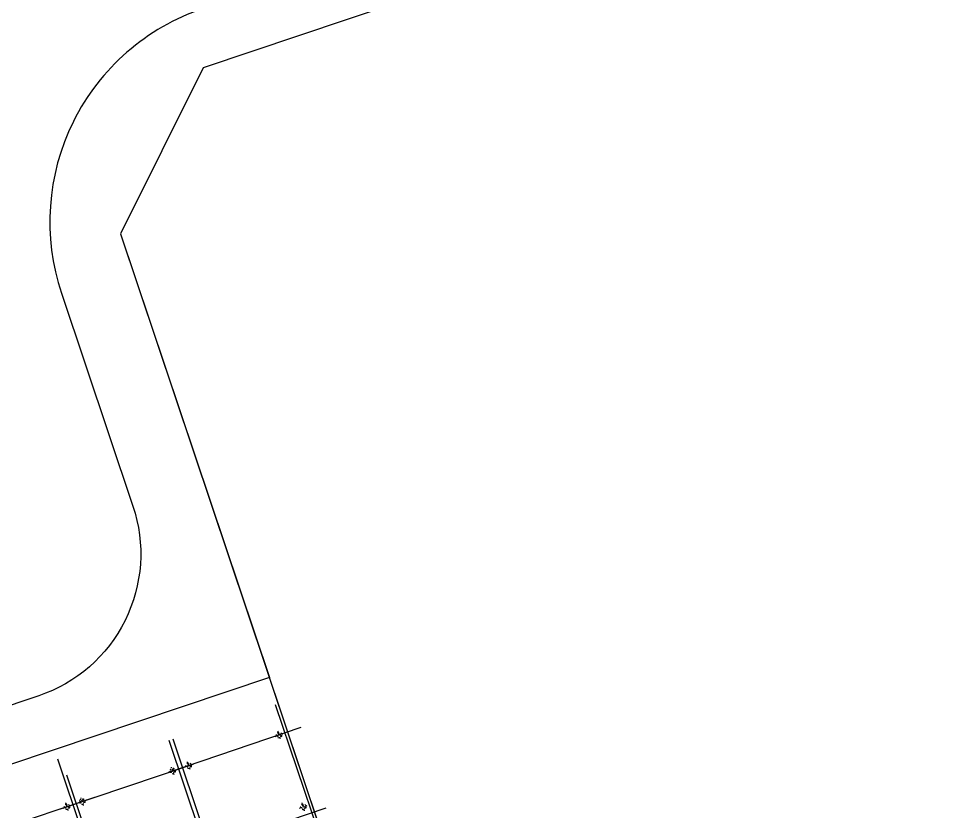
# Model space of a CAD drawing. Header units: metres. Extents: x 568006 to 1139366, y 2064802 to 4131555.
# Drawn here: x 568569.9 to 568620, y 2066069.6 to 2066111.9 of the extents above; entities that cross this region are included whole.
import ezdxf
from ezdxf.enums import TextEntityAlignment as Align
from ezdxf.xclip import XClip

# ---------------------------------------------------------------- set-up
doc = ezdxf.new("R2010")
doc.units = ezdxf.units.M
doc.header["$XCLIPFRAME"] = 0
doc.linetypes.add('CENTER2', pattern=[1.125, 0.75, -0.125, 0.125, -0.125])
doc.linetypes.add('HIDDEN', pattern=[0.375, 0.25, -0.125])
doc.layers.get('0').update_dxf_attribs({"linetype": 'CONTINUOUS'})
doc.layers.add('-DIM', color=9, linetype='CONTINUOUS', lineweight=13)
doc.layers.add('hung-demlonha', color=7, linetype='CONTINUOUS', lineweight=15)
for name, color, linetype in [('01.AXIS', 160, 'CENTER2'), ('CDC.01.AXIS', 160, 'CENTER2'), ('datoHonHop', 42, 'CONTINUOUS'), ('datOlienke', 42, 'CONTINUOUS'), ('ghi_chu', 7, 'CONTINUOUS'), ('LogDg', 7, 'CONTINUOUS'), ('ViaHeS', 32, 'CONTINUOUS')]:
    doc.layers.add(name, color=color, linetype=linetype)
doc.styles.add('QH1', font='arialbd.ttf', dxfattribs={"width": 0.8})

# ---------------------------------------------------------------- blocks, each defined once
blk = doc.blocks.new('A$C758D662A')
at = {"linetype": 'HIDDEN', "ltscale": 500}
for radius in [300, 200]:
    blk.add_circle((0, 0), radius, dxfattribs=at)
at = {"layer": 'CDC.01.AXIS', "ltscale": 200}
for p, q in [((437, 0), (-437, 0)), ((0, 437), (0, -437))]:
    blk.add_line(p, q, dxfattribs=at)
blk = doc.blocks.new('A$C4A5B0BAA')
at = {"layer": '01.AXIS', "ltscale": 500}
for p, q in [((1.35, 189.49), (1.35, 15.28)), ((59.15, 189.49), (59.15, 15.28)), ((-6.49, 179.24), (68.28, 179.24)), ((-6.49, 123.24), (68.28, 123.24)), ((-6.49, 76.24), (68.28, 76.24)), ((-7.56, 31.24), (67.21, 31.24))]:
    blk.add_line(p, q, dxfattribs=at)
at = {"xscale": 0.005, "yscale": 0.005, "zscale": 0.005}
for p in [(4.75, 179.24), (55.75, 179.24), (4.75, 127.74), (55.75, 127.74), (4.75, 118.74), (55.75, 118.74), (4.75, 80.74), (55.75, 80.74), (4.75, 71.74), (55.75, 71.74), (4.75, 31.24), (55.75, 31.24)]:
    blk.add_blockref('A$C758D662A', p, dxfattribs=at)
blk = doc.blocks.new('A$C2D465040')
at = {"layer": '01.AXIS', "ltscale": 500}
for p, q in [((0.111, 18.924), (0.111, 0.528)), ((5.891, 18.924), (5.891, 0.528)), ((-0.987, 17.899), (6.804, 17.899)), ((-0.987, 12.299), (6.804, 12.299)), ((-0.987, 7.599), (6.804, 7.599)), ((-1.093, 3.099), (6.697, 3.099))]:
    blk.add_line(p, q, dxfattribs=at)
at = {"xscale": 0.0004999999999999999, "yscale": 0.0004999999999999999, "zscale": 0.0004999999999999999}
for p in [(0.451, 17.899), (5.551, 17.899), (0.451, 12.749), (5.551, 12.749), (0.451, 11.849), (5.551, 11.849), (0.451, 8.049), (5.551, 8.049), (0.451, 7.149), (5.551, 7.149), (0.451, 3.099), (5.551, 3.099)]:
    blk.add_blockref('A$C758D662A', p, dxfattribs=at)
blk = doc.blocks.new('tmbc_khub')
at = {"layer": 'datoHonHop', "linetype": 'ByBlock'}
blk.add_lwpolyline([(-27.131, 121.072, -0.121118), (-17.218, 143.314, 0.257306), (-14.206, 162.384), (-23.08, 186.918), (-29.521, 190.029), (-136.648, 154.077), (-141.057, 145.214), (-118.786, 78.851), (-69.381, 95.431, 0.007975), (-39.85, 105.869, 0.265194)], format="xyb", close=True, dxfattribs=at)
at = {"layer": 'datOlienke'}
blk.add_lwpolyline([(-126.74, 102.552), (-133.103, 121.513), (-188.814, 102.817), (-192.189, 96.416), (-188.087, 81.965)], close=True, dxfattribs=at)
at = {"layer": 'LogDg'}
blk.add_lwpolyline([(-145.434, 120.539), (-192.834, 104.632, 0.400458), (-197.985, 94.863), (-189.6, 65.326, 0.428104), (-170.398, 55.202), (-67.473, 89.743, 0.008886), (-34.387, 101.505, 0.278117), (-21.58, 117.706, -0.147047), (-11.053, 141.379, 0.270704), (-7.407, 161.224), (-17.453, 189.001, 0.407417), (-27.521, 193.864), (-136.655, 157.24, 0.414214), (-144.213, 142.045), (-140.395, 130.669, -0.414214), (-145.434, 120.539)], format="xyb", dxfattribs=at)
at = {"layer": 'ViaHeS'}
blk.add_lwpolyline([(-133.103, 121.513), (-188.814, 102.817), (-192.189, 96.416), (-183.164, 64.622), (-174.616, 60.115), (-69.381, 95.431, 0.007974), (-39.85, 105.869, 0.265195), (-27.131, 121.072, -0.121118), (-17.218, 143.314, 0.257306), (-14.206, 162.384), (-23.08, 186.918), (-29.521, 190.029), (-136.648, 154.077), (-141.057, 145.214), (-133.103, 121.513)], format="xyb", close=True, dxfattribs=at)
at = {"layer": '-DIM'}
for p, xscale, yscale, zscale, rotation in [((-133.133, 121.555), 0.09999999999999999, 0.09999999999999999, 0.09999999999999999, 198.661030443944), ((-144.552, 117.697), -0.1, 0.1, 0.1, 198.6691493715972)]:
    blk.add_blockref('A$C4A5B0BAA', p, dxfattribs=dict(at, xscale=xscale, yscale=yscale, zscale=zscale, rotation=rotation))
at = {"layer": '-DIM', "rotation": 198.5482302591836}
blk.add_blockref('A$C2D465040', (-144.479, 117.696), dxfattribs=at)
at = {"layer": '-DIM', "xscale": -0.9999999999999996, "rotation": 198.5482302400123}
blk.add_blockref('A$C2D465040', (-155.86, 113.877), dxfattribs=at)
at = {"layer": 'hung-demlonha', "color": 7, "ltscale": 5, "style": 'QH1', "width": 0.65}
for tag, p in [('BT04', (-109.598, 191.643)), ('BT06', (-305.798, 171.199)), ('BT05', (-282.572, 137.244))]:
    blk.add_attdef(tag, text='', height=3.96, rotation=0, dxfattribs=at).set_placement(p, align=Align.CENTER)

msp = doc.modelspace()

# ---------------------------------------------------------------- block references
at = {"layer": 'ghi_chu'}
ref = msp.add_blockref('tmbc_khub', (568716.382, 2065955.242), dxfattribs=at)
XClip(ref).set_block_clipping_path([(-391.9901366149, 0), (0, 477.830198009)])

doc.saveas('drawing.dxf')
